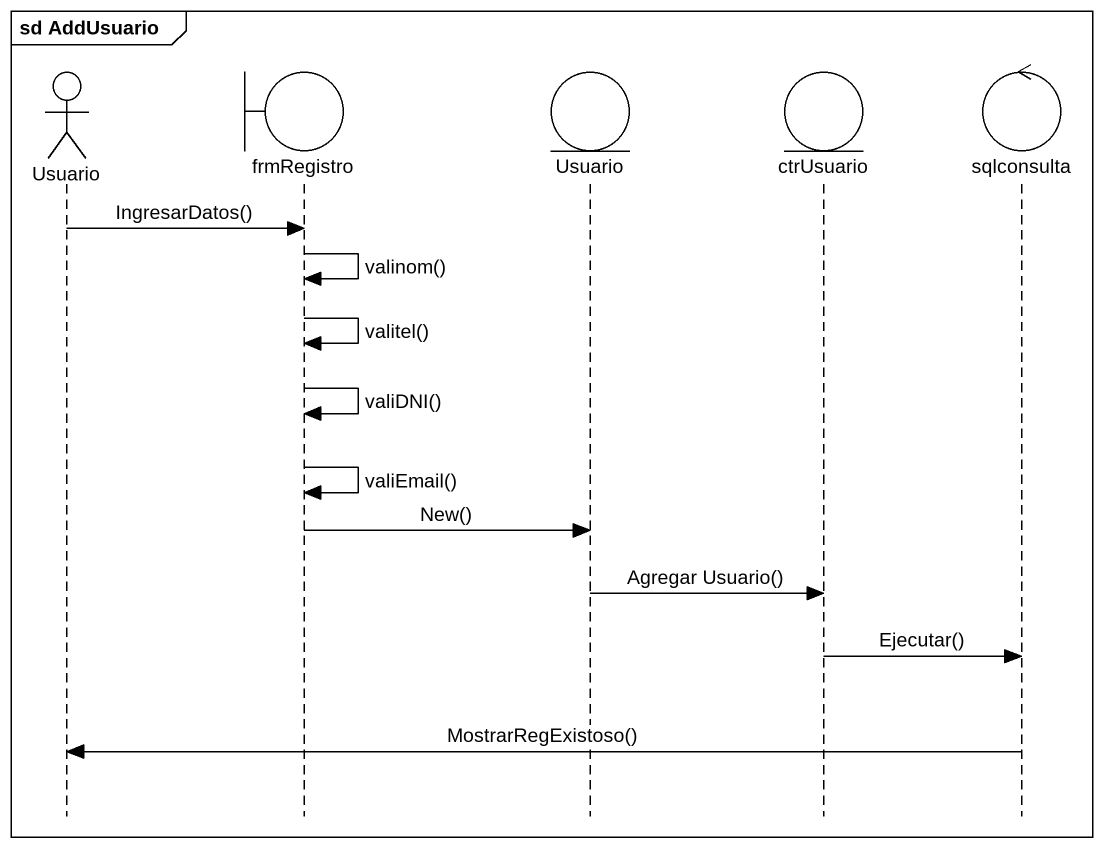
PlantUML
@startuml
mainframe sd AddUsuario
hide footbox
actor Usuario
boundary frmRegistro
entity "Usuario" as Usuario_2
entity ctrUsuario
control sqlconsulta

Usuario -> frmRegistro : IngresarDatos()
frmRegistro -> frmRegistro : valinom()
frmRegistro -> frmRegistro : valitel()
frmRegistro -> frmRegistro : valiDNI()
frmRegistro -> frmRegistro : valiEmail()
frmRegistro -> Usuario_2 : New()
Usuario_2 -> ctrUsuario : Agregar Usuario()
ctrUsuario -> sqlconsulta : Ejecutar()
sqlconsulta -> Usuario : MostrarRegExistoso()
@enduml
